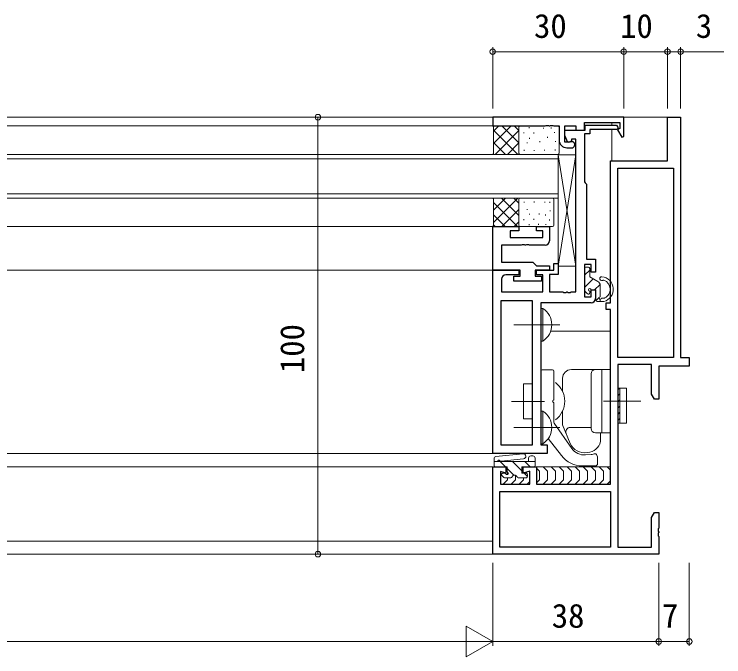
# Model space of a CAD drawing. Units: millimetres, scale not verified. Extents: x -793 to 793, y -564 to 564.
# Drawn here: x 444.2 to 606.6, y -294.9 to -147.8 of the extents above; entities that cross this region are included whole.
import ezdxf
from ezdxf.enums import TextEntityAlignment as Align

# ---------------------------------------------------------------- set-up
doc = ezdxf.new("R2010")
doc.units = ezdxf.units.MM
doc.header["$LTSCALE"] = 2
doc.layers.add('0-2_YKK_11', color=134, linetype='Continuous')
for name, color, linetype, lineweight in [('0-3_YKK_12', 40, 'Continuous', 18), ('0-4_YKK_13', 120, 'Continuous', 18), ('0-6_YKK_D', 200, 'Continuous', 18)]:
    doc.layers.add(name, color=color, linetype=linetype, lineweight=lineweight)
doc.styles.add('ＭＳ ゴシック', font='')
doc.styles.get('ＭＳ ゴシック').set_extended_font_data('MS Gothic')

msp = doc.modelspace()

# ---------------------------------------------------------------- linework, layer by layer
at = {"layer": '0-2_YKK_11'}
msp.add_line((570.7, -178.4), (571.8, -178.4), dxfattribs=at)
for points in [[(583.7, -171.4), (553.7, -171.4), (553.7, -173.4), (565.742, -173.4), (565.925, -173.28), (566.475, -173.28), (566.658, -173.4), (566.742, -173.4), (566.925, -173.28), (567.475, -173.28), (567.658, -173.4), (568.9, -173.4), (568.9, -176.6)], [(596.7, -171.4), (596.7, -226.4), (598.7, -226.4), (598.7, -228.4), (591.7, -228.4), (591.7, -235.9), (590.7, -235.9), (590.07, -234.809), (590.07, -228.03), (582.33, -228.03), (582.33, -269.77), (590.07, -269.77), (590.07, -262.991), (590.7, -261.9), (591.7, -261.9), (591.7, -265.442), (591.58, -265.625), (591.58, -266.175), (591.7, -266.358), (591.7, -266.442), (591.58, -266.625), (591.58, -267.175), (591.7, -267.358), (591.7, -271.4), (553.7, -271.4), (553.7, -251.4), (556.7, -251.4), (556.7, -252.9), (555.5, -252.51), (555.5, -255.4), (562.2, -255.4), (562.2, -252.413), (560.7, -252.9), (560.7, -251.4), (563.7, -251.4), (563.7, -255.4), (580.7, -255.4), (580.7, -215.4), (579.7, -215.4), (579.7, -213.9)], [(571.495, -177.07), (571.364, -177.1), (570.2, -177.1), (570.2, -173.4), (572.7, -173.4), (572.7, -174.4), (574.7, -174.4), (574.7, -172.6), (582.8, -172.6), (582.8, -173.983), (582.29, -174.278), (583.255, -175.949), (583.7, -175.83), (583.7, -171.4)], [(579.7, -213.9), (580.7, -213.9), (580.7, -181.4), (593.7, -181.4), (593.7, -171.4), (596.7, -171.4)], [(555.7, -208.5), (555.7, -211.4), (565.2, -211.4), (565.2, -207.5), (563.7, -207.5), (563.7, -206.4), (567.7, -206.4), (567.7, -204.9), (568.7, -204.9), (568.7, -207.4), (566.7, -207.4), (566.7, -211.4), (569.742, -211.4), (569.925, -211.52), (570.475, -211.52), (570.658, -211.4), (570.742, -211.4), (570.925, -211.52), (571.475, -211.52), (571.658, -211.4), (572.7, -211.4), (572.7, -176.4), (571.7, -176.4), (571.7, -176.897), (570.935, -177.176), (570.2, -175.6), (570.2, -174.4), (574.9, -174.4), (574.9, -173.2), (582.042, -173.2), (582.423, -173.86), (582.227, -174.2), (575.9, -174.2), (575.9, -175.2), (574.7, -175.2), (574.7, -186.2), (574.9, -186.4), (575.2, -186.7), (575.2, -203.9), (577.2, -203.9)], [(553.7, -206.4), (553.7, -196.4), (559.7, -196.4), (559.7, -197.4), (557.7, -197.4), (557.7, -198.9), (565.2, -198.9), (565.2, -197.4), (563.7, -197.4), (563.7, -196.4), (566.7, -196.4), (566.7, -199.7)], [(565.7, -200.7), (562.158, -200.7), (561.975, -200.58), (561.425, -200.58), (561.242, -200.7), (561.158, -200.7), (560.975, -200.58), (560.425, -200.58), (560.242, -200.7), (555.7, -200.7), (555.7, -204.6), (562.9, -204.6), (563.4, -205.1), (563.7, -205.4), (566.7, -205.4), (566.7, -206.4), (563.4, -206.4), (563.4, -207.8), (564.9, -207.8), (564.9, -208.9), (558.5, -208.9), (558.5, -207.8), (560, -207.8), (560, -206.4), (553.7, -206.4)], [(577.2, -203.9), (577.2, -206.9), (576.2, -206.9), (576.2, -205.1), (574.7, -205.1), (574.7, -212.5), (576.2, -212.5), (576.2, -210.9), (577.2, -210.9), (577.2, -212.9)], [(553.7, -248.4), (553.7, -206.4), (559.7, -206.4), (559.7, -207.5), (556.7, -207.5)], [(576.2, -213.9), (564.7, -213.9), (564.7, -246.4), (566.2, -246.4), (566.2, -248.4), (553.7, -248.4)]]:
    msp.add_lwpolyline(points, dxfattribs=at)
for points in [[(582.33, -226.4), (582.33, -183.03), (595.07, -183.03), (595.07, -226.4)], [(555.63, -246.47), (555.63, -213.33), (562.77, -213.33), (562.77, -246.47)], [(555.33, -257.03), (580.7, -257.03), (580.7, -269.77), (555.33, -269.77)]]:
    msp.add_lwpolyline(points, close=True, dxfattribs=at)
for centre, radius, start, end in [((570.7, -176.6), 1.8, 180.00001, 269.99999), ((571.8, -177.7), 0.7, 270.00002, 115.84192), ((565.7, -199.7), 1, 270.00007, 359.99999), ((556.7, -208.5), 1, 90.00001, 179.99999), ((576.2, -212.9), 1, 270.00001, 359.99999)]:
    msp.add_arc(centre, radius, start, end, dxfattribs=at)
at = {"layer": '0-3_YKK_12'}
for p, q in [((554, -171.4), (282.7, -171.4)), ((554, -173.4), (282.7, -173.4)), ((568.696, -179.9), (282.7, -179.9)), ((568.696, -179.9), (568.696, -189.9)), ((568.696, -180.9), (282.7, -180.9)), ((568.696, -188.9), (282.7, -188.9)), ((568.696, -189.9), (282.7, -189.9)), ((554, -196.4), (282.7, -196.4)), ((554, -206.4), (282.7, -206.4)), ((566.945, -220.399), (580.7, -220.399)), ((554, -248.4), (282.7, -248.4)), ((554, -251.4), (282.7, -251.4)), ((553.7, -268.4), (282.7, -268.4)), ((554, -271.4), (282.7, -271.4))]:
    msp.add_line(p, q, dxfattribs=at)
at = {"layer": '0-4_YKK_13'}
for p, q in [((557.915, -173.4), (553.9, -177.415)), ((555.086, -173.4), (553.9, -174.586)), ((559.7, -177.3), (555.8, -173.4)), ((559.7, -174.471), (558.628, -173.4)), ((559.7, -179.6), (559.7, -173.7)), ((560, -173.4), (568.6, -173.4)), ((562.043, -173.909), (562.043, -173.709)), ((567.056, -173.957), (567.056, -173.757)), ((568.9, -179.6), (568.9, -173.7)), ((581, -173.2), (581, -172.6)), ((559.473, -179.9), (553.9, -174.327)), ((559.7, -174.443), (554.242, -179.9)), ((560.84, -175.064), (560.84, -174.864)), ((563.126, -175.112), (563.126, -174.912)), ((565.36, -174.005), (565.36, -173.805)), ((567.877, -174.999), (567.877, -174.799)), ((562.139, -176.315), (562.139, -176.115)), ((564.485, -177.104), (564.485, -176.904)), ((566.273, -176.123), (566.273, -175.923)), ((568.08, -177.064), (568.08, -176.864)), ((556.644, -179.9), (553.9, -177.156)), ((559.7, -177.271), (557.071, -179.9)), ((561.587, -177.367), (561.587, -177.167)), ((553.7, -179.9), (553.9, -179.7)), ((559.7, -179.9), (553.7, -179.9)), ((560, -179.9), (568.6, -179.9)), ((560.936, -179.07), (560.936, -178.87)), ((563.222, -179.119), (563.222, -178.919)), ((565.527, -179.046), (565.527, -178.846)), ((567.973, -179.005), (567.973, -178.805)), ((568.696, -180), (572.696, -205.5)), ((572.696, -180), (568.696, -205.5)), ((560, -189.9), (553.7, -189.9)), ((559.473, -189.9), (553.9, -195.472)), ((556.644, -189.9), (553.9, -192.644)), ((559.7, -193.872), (555.728, -189.9)), ((559.7, -191.044), (558.556, -189.9)), ((560, -189.9), (567.4, -189.9)), ((559.4, -196.4), (553.9, -190.901)), ((559.7, -190.2), (559.7, -196.1)), ((560.936, -190.73), (560.936, -190.93)), ((563.222, -190.681), (563.222, -190.881)), ((565.652, -190.754), (565.652, -190.954)), ((566.773, -190.795), (566.773, -190.995)), ((567.7, -190.2), (567.7, -196.1)), ((559.7, -192.501), (555.801, -196.4)), ((561.587, -192.433), (561.587, -192.633)), ((566.88, -192.736), (566.88, -192.936)), ((556.571, -196.4), (553.9, -193.729)), ((560.84, -194.736), (560.84, -194.936)), ((562.139, -193.485), (562.139, -193.685)), ((563.126, -194.688), (563.126, -194.888)), ((564.329, -193.437), (564.329, -193.637)), ((565.783, -193.677), (565.783, -193.877)), ((566.677, -194.801), (566.677, -195.001)), ((553.7, -196.4), (553.9, -196.201)), ((560, -196.4), (553.7, -196.4)), ((554.242, -196.4), (553.9, -196.058)), ((559.7, -195.329), (558.629, -196.4)), ((560, -196.4), (567.4, -196.4)), ((562.043, -195.891), (562.043, -196.091)), ((564.16, -195.795), (564.16, -195.995)), ((565.856, -195.843), (565.856, -196.043)), ((574.701, -206), (574.701, -211)), ((575.601, -205.7), (575.001, -205.7)), ((574.701, -207.576), (575.901, -206.376)), ((574.701, -210.404), (576.728, -208.377)), ((577.034, -210.9), (578.279, -209.654)), ((578.301, -212.339), (578.301, -209.863)), ((574.789, -211.212), (575.389, -211.812)), ((575.901, -211.6), (575.901, -211.2)), ((577.331, -213.431), (578.081, -212.681)), ((578.191, -212.57), (578.232, -212.529)), ((577.601, -213.6), (579.037, -213.6)), ((578.301, -213.05), (578.301, -213.6)), ((579.173, -212.8), (578.762, -212.8)), ((565.209, -215.149), (564.7, -215.149)), ((564.7, -215.149), (564.7, -222.649)), ((569.06, -218.899), (558.51, -218.899)), ((564.7, -229.501), (564.7, -243.401)), ((567.4, -229.201), (565, -229.201)), ((567.7, -235.943), (567.7, -229.501)), ((578.7, -229.151), (571.7, -229.151)), ((576.2, -230.151), (576.2, -242.651)), ((569.7, -231.151), (569.7, -234.154)), ((582.33, -233.761), (582.69, -233.401)), ((582.33, -235.175), (582.83, -234.675)), ((557.976, -236.451), (565.564, -236.451)), ((567.7, -241.149), (567.7, -236.86)), ((579.036, -236.401), (587.624, -236.401)), ((582.33, -236.59), (582.83, -236.09)), ((565.209, -238.65), (564.7, -238.65)), ((564.7, -238.65), (564.7, -246.15)), ((569.7, -238.649), (569.7, -241.776)), ((582.33, -238.004), (582.83, -237.504)), ((582.33, -239.418), (582.83, -238.918)), ((582.33, -240.832), (582.83, -240.332)), ((571.833, -247.209), (567.79, -241.436)), ((569.7, -241.776), (571.466, -246.041)), ((569.06, -242.4), (558.51, -242.4)), ((576.2, -242.401), (571.456, -242.401)), ((566.428, -244.929), (569.44, -248.854)), ((578.4, -245.086), (578.4, -243.651)), ((554.448, -249.061), (560.61, -248.413)), ((575.308, -248.148), (575.921, -248.04)), ((554, -251.1), (554, -249.558)), ((555.604, -250.146), (560.736, -249.607)), ((561.9, -250.2), (561.9, -249.4)), ((562.9, -248.9), (562.4, -248.9)), ((563.4, -251.1), (563.4, -249.4)), ((576.255, -248.591), (574.972, -248.691)), ((577.682, -249.148), (577.482, -248.599)), ((577.7, -250.701), (577.7, -249.251)), ((554, -250.2), (563.4, -250.2)), ((557, -251.4), (554.3, -251.4)), ((556.604, -251.4), (555.404, -250.2)), ((557, -252.38), (557, -251.4)), ((560.4, -252.367), (558.233, -250.2)), ((560.4, -251.4), (563.1, -251.4)), ((560.4, -252.9), (560.4, -251.4)), ((562.261, -251.4), (561.061, -250.2)), ((580.7, -251.4), (563.4, -251.4)), ((574.2, -251.201), (577.2, -251.201)), ((579.9, -251.4), (580.7, -252.2)), ((556.48, -252.9), (556, -252.9)), ((556.696, -252.033), (556.996, -252.333)), ((558.529, -253.325), (557, -251.795)), ((557.063, -252.57), (557.063, -253.277)), ((560.396, -252.067), (560.696, -252.367)), ((561.4, -252.9), (560.4, -252.9)), ((560.73, -252.625), (560.73, -252.901)), ((561.694, -253.661), (560.933, -252.9)), ((561.7, -253.2), (561.7, -253.6)), ((556.188, -253.812), (555.788, -253.412)), ((557.851, -253.9), (556.4, -253.9)), ((561.4, -253.9), (559.549, -253.9)), ((562.196, -254.767), (561.563, -255.4)), ((580.7, -254.6), (579.9, -255.4))]:
    msp.add_line(p, q, dxfattribs=at)
for points in [[(581, -171.4), (593.7, -171.4), (593.7, -181.4)], [(553.7, -173.4), (559.7, -173.4), (559.7, -179.9)], [(553.7, -173.4), (553.9, -173.6), (553.9, -179.7)], [(593.7, -181.4), (581, -181.4), (581, -174.2)], [(553.7, -189.899), (553.9, -190.099), (553.9, -196.201)], [(577.801, -208.997), (575.901, -207.9), (575.901, -206)], [(576.201, -210.9), (577.301, -210.9), (577.301, -213.3)], [(565.209, -215.149), (565.209, -222.649), (564.7, -222.649)], [(577.2, -243.651), (578.7, -243.651), (578.7, -229.151)], [(578.7, -243.651), (580.7, -243.651), (580.7, -229.151), (578.7, -229.151)], [(565.209, -238.65), (565.209, -246.15), (564.7, -246.15)], [(563.7, -251.7), (564.4, -252.4), (564.4, -254.4), (563.7, -255.1)], [(565.233, -251.4), (566.233, -252.4), (566.233, -254.4), (565.233, -255.4)], [(567.067, -251.4), (568.067, -252.4), (568.067, -254.4), (567.067, -255.4)], [(568.9, -251.4), (569.9, -252.4), (569.9, -254.4), (568.9, -255.4)], [(570.733, -251.4), (571.733, -252.4), (571.733, -254.4), (570.733, -255.4)], [(572.567, -251.4), (573.567, -252.4), (573.567, -254.4), (572.567, -255.4)], [(574.4, -251.4), (575.4, -252.4), (575.4, -254.4), (574.4, -255.4)], [(576.233, -251.4), (577.233, -252.4), (577.233, -254.4), (576.233, -255.4)], [(578.067, -251.4), (579.067, -252.4), (579.067, -254.4), (578.067, -255.4)], [(558.896, -253.335), (558.896, -254.4), (557.896, -255.4)], [(557.063, -253.901), (557.063, -254.4), (556.063, -255.4)], [(560.73, -253.901), (560.73, -254.4), (559.73, -255.4)]]:
    msp.add_lwpolyline(points, dxfattribs=at)
for points in [[(572.696, -180), (568.696, -180), (568.696, -205.5), (572.696, -205.5)], [(560.77, -240.451), (562.77, -240.451), (562.77, -232.451), (560.77, -232.451)], [(582.33, -233.401), (582.83, -233.401), (582.83, -241.401), (582.33, -241.401)], [(582.83, -233.401), (584.33, -233.401), (584.33, -241.401), (582.83, -241.401)]]:
    msp.add_lwpolyline(points, close=True, dxfattribs=at)
for centre, radius, start, end in [((560, -173.7), 0.3, 90, 180), ((568.6, -173.7), 0.3, 360, 90), ((560, -179.6), 0.3, 180, 270), ((568.6, -179.6), 0.3, 270, 360), ((560, -190.2), 0.3, 90, 180), ((567.4, -190.2), 0.3, 0, 90), ((560, -196.1), 0.3, 180, 270), ((567.4, -196.1), 0.3, 270, 0), ((575.001, -206), 0.3, 90, 180), ((575.601, -206), 0.3, 360, 90), ((577.301, -209.863), 1, 0, 60), ((578.665, -208.35), 0.45, 83.8175, 300.29584), ((578.401, -210.785), 2.9, 285.36215, 83.8175), ((579.043, -208.997), 0.3, 70.24482, 120.29584), ((578.401, -210.785), 2.2, 297.03425, 70.24482), ((575.001, -211), 0.3, 180, 225), ((575.901, -210.9), 0.3, 360, 270), ((575.601, -211.6), 0.3, 225, 0), ((578.301, -212.8), 0.25, 123.05573, 326.94427), ((578.001, -212.339), 0.3, 303.05573, 360), ((579.173, -212.3), 0.5, 270, 297.03425), ((577.601, -213.3), 0.3, 180, 270), ((578.762, -213.1), 0.3, 90, 146.94427), ((579.037, -213.1), 0.5, 270, 285.36215), ((562.673, -218.899), 4.527, 304.06671, 55.93329), ((565, -229.501), 0.3, 90, 180), ((567.4, -229.501), 0.3, 0, 90), ((571.7, -231.151), 2, 90, 180), ((577.2, -230.151), 1, 90, 180), ((564.9, -236.401), 5.3, 306.68934, 53.31066), ((567.7, -236.401), 0.3, 113.57818, 246.42182), ((567.5, -235.943), 0.2, 293.57818, 360), ((567.5, -236.86), 0.2, 360, 66.42182), ((562.673, -242.4), 4.527, 304.06671, 55.93329), ((568.2, -241.149), 0.5, 180, 215), ((571.456, -243.401), 1, 90, 202.5), ((577.2, -242.651), 1, 180, 270), ((575.4, -245.086), 3, 280, 0), ((575.4, -245.086), 3, 338.16684, 0), ((574.7, -244.701), 3.5, 202.5, 280), ((560.673, -249.01), 0.6, 275.99701, 95.99701), ((574.7, -245.201), 3.5, 215, 274.45521), ((575.983, -245.101), 3.5, 274.45521, 288.67172), ((577.2, -248.701), 0.3, 20, 108.67172), ((554.5, -249.558), 0.5, 95.99701, 180), ((555.093, -250.209), 0.3, 37.01073, 178.28661), ((555.573, -249.847), 0.3, 217.01073, 275.99701), ((562.4, -249.4), 0.5, 90, 180), ((562.9, -249.4), 0.5, 0, 90), ((574.2, -245.201), 6, 217.5, 270), ((577.4, -249.251), 0.3, 0, 20), ((554.3, -251.1), 0.3, 180, 270), ((563.1, -251.1), 0.3, 270, 0), ((577.2, -250.701), 0.5, 270, 0), ((556, -253.2), 0.3, 90, 225), ((556.48, -253.2), 0.3, 30, 90), ((557, -252.9), 0.3, 210, 60), ((557.3, -252.38), 0.3, 180, 240), ((558.7, -253.9), 0.6, 19.47122, 160.52878), ((561.4, -253.2), 0.3, 0, 90), ((556.4, -253.6), 0.3, 225, 270), ((557.851, -253.6), 0.3, 270, 340.52878), ((559.549, -253.6), 0.3, 199.47122, 270), ((561.4, -253.6), 0.3, 270, 0)]:
    msp.add_arc(centre, radius, start, end, dxfattribs=at)
at = {"layer": '0-6_YKK_D'}
for p, q in [((553.7, -169.4), (553.7, -155.4)), ((583.7, -169.4), (583.7, -155.4)), ((583.7, -169.4), (583.7, -155.4)), ((593.7, -169.4), (593.7, -155.4)), ((593.7, -169.4), (593.7, -155.4)), ((596.7, -169.4), (596.7, -155.4)), ((553.7, -156.4), (583.7, -156.4)), ((583.7, -156.4), (593.7, -156.4)), ((513.7, -171.4), (513.7, -271.4)), ((553.7, -273.4), (553.7, -292.4)), ((553.7, -273.4), (553.7, -292.4)), ((591.7, -273.4), (591.7, -292.4)), ((591.7, -273.4), (591.7, -292.4)), ((598.7, -273.4), (598.7, -292.4)), ((553.7, -291.4), (547.638, -287.9)), ((547.638, -287.9), (547.638, -294.9)), ((15.7, -291.4), (546.7, -291.4)), ((553.7, -291.4), (541.576, -291.4)), ((553.7, -291.4), (547.638, -294.9)), ((553.7, -291.4), (591.7, -291.4)), ((591.7, -291.4), (598.7, -291.4))]:
    msp.add_line(p, q, dxfattribs=at)
msp.add_lwpolyline([(593.7, -156.4), (596.7, -156.4), (606.597, -156.4)], dxfattribs=at)
for centre in [(553.7, -156.4), (583.7, -156.4), (583.7, -156.4), (593.7, -156.4), (593.7, -156.4), (596.7, -156.4), (513.7, -171.4), (513.7, -271.4), (591.7, -291.4), (591.7, -291.4), (598.7, -291.4)]:
    msp.add_circle(centre, 0.637, dxfattribs=at)

# ---------------------------------------------------------------- texts
at = {"layer": '0-6_YKK_D', "style": 'ＭＳ ゴシック'}
for s, p in [('30', (563.16, -154.9)), ('10', (582.862, -154.9)), ('3', (600.196, -154.9)), ('38', (567.224, -289.9)), ('7', (592.451, -289.9))]:
    msp.add_text(s, height=5.499, dxfattribs=at).set_placement(p, align=Align.BOTTOM_LEFT)
msp.add_text('100', height=5.499, rotation=90, dxfattribs=at).set_placement((512.2, -229.965), align=Align.BOTTOM_LEFT)

doc.saveas('drawing.dxf')
